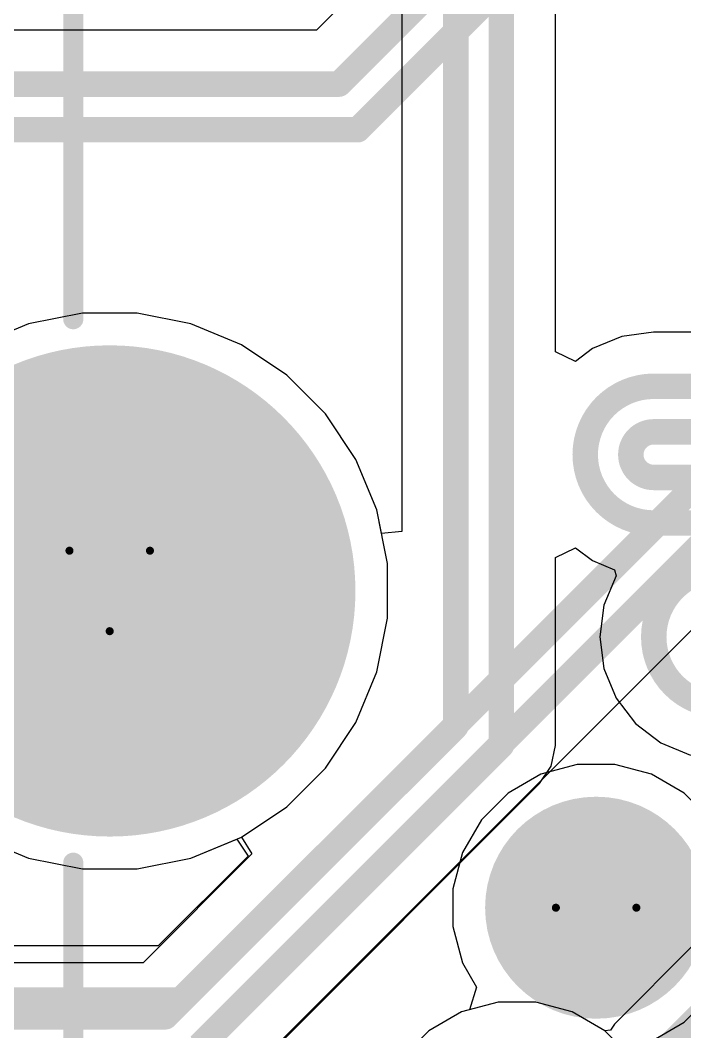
# Model space of a CAD drawing. Header units: inches. Extents: x 0 to 5271, y 0 to 5417.
# Drawn here: x 68.59 to 72.79, y 98.18 to 104.57 of the extents above; entities that cross this region are included whole.
import ezdxf

# ---------------------------------------------------------------- set-up
doc = ezdxf.new("R2010")
doc.units = ezdxf.units.IN
for name, color, linetype in [('Bottom Layer', 5, 'Continuous'), ('Bottom Solder', 6, 'Continuous'), ('Drill Drawing', 1, 'Continuous'), ('L2_GND1', 16, 'Continuous'), ('L3_SIG1', 76, 'Continuous'), ('L4_PWR', 90, 'Continuous'), ('L5_GND2', 156, 'Continuous'), ('L6_SIG2', 130, 'Continuous'), ('L7_GND3', 216, 'Continuous'), ('Multi-Layer', 9, 'Continuous'), ('Pad Holes', 156, 'Continuous'), ('Top Layer', 1, 'Continuous'), ('Top Overlay', 2, 'Continuous'), ('Top Solder', 216, 'Continuous')]:
    doc.layers.add(name, color=color, linetype=linetype)

# ---------------------------------------------------------------- blocks, each defined once
blk = doc.blocks.new('UEA1112C_8HS6_4F_528')
at = {"layer": 'Bottom Layer'}
h = blk.add_hatch(color=5, dxfattribs=at)
edge = h.paths.add_edge_path()
edge.add_arc((3.5, -1.35), 0.65, 0, 360)
h = blk.add_hatch(color=5, dxfattribs=at)
edge = h.paths.add_edge_path()
edge.add_arc((6.57, -3.35), 1.5, 0, 360)
at = {"layer": 'Bottom Solder'}
h = blk.add_hatch(color=6, dxfattribs=at)
edge = h.paths.add_edge_path()
edge.add_arc((3.5, -1.35), 0.7008, 0, 360)
h = blk.add_hatch(color=6, dxfattribs=at)
edge = h.paths.add_edge_path()
edge.add_arc((6.57, -3.35), 1.5508, 0, 360)
at = {"layer": 'L2_GND1'}
h = blk.add_hatch(color=16, dxfattribs=at)
edge = h.paths.add_edge_path()
edge.add_arc((3.5, -1.35), 0.65, 0, 360)
h = blk.add_hatch(color=16, dxfattribs=at)
edge = h.paths.add_edge_path()
edge.add_arc((6.57, -3.35), 1.5, 0, 360)
at = {"layer": 'L3_SIG1'}
h = blk.add_hatch(color=76, dxfattribs=at)
edge = h.paths.add_edge_path()
edge.add_arc((3.5, -1.35), 0.65, 0, 360)
h = blk.add_hatch(color=76, dxfattribs=at)
edge = h.paths.add_edge_path()
edge.add_arc((6.57, -3.35), 1.5, 0, 360)
at = {"layer": 'L4_PWR'}
h = blk.add_hatch(color=90, dxfattribs=at)
edge = h.paths.add_edge_path()
edge.add_arc((3.5, -1.35), 0.65, 0, 360)
h = blk.add_hatch(color=90, dxfattribs=at)
edge = h.paths.add_edge_path()
edge.add_arc((6.57, -3.35), 1.5, 0, 360)
at = {"layer": 'L5_GND2'}
h = blk.add_hatch(color=156, dxfattribs=at)
edge = h.paths.add_edge_path()
edge.add_arc((3.5, -1.35), 0.65, 0, 360)
h = blk.add_hatch(color=156, dxfattribs=at)
edge = h.paths.add_edge_path()
edge.add_arc((6.57, -3.35), 1.5, 0, 360)
at = {"layer": 'L6_SIG2'}
h = blk.add_hatch(color=130, dxfattribs=at)
edge = h.paths.add_edge_path()
edge.add_arc((3.5, -1.35), 0.65, 0, 360)
h = blk.add_hatch(color=130, dxfattribs=at)
edge = h.paths.add_edge_path()
edge.add_arc((6.57, -3.35), 1.5, 0, 360)
at = {"layer": 'L7_GND3'}
h = blk.add_hatch(color=216, dxfattribs=at)
edge = h.paths.add_edge_path()
edge.add_arc((3.5, -1.35), 0.65, 0, 360)
h = blk.add_hatch(color=216, dxfattribs=at)
edge = h.paths.add_edge_path()
edge.add_arc((6.57, -3.35), 1.5, 0, 360)
at = {"layer": 'Multi-Layer'}
h = blk.add_hatch(color=9, dxfattribs=at)
edge = h.paths.add_edge_path()
edge.add_arc((3.5, -1.35), 0.65, 0, 360)
h = blk.add_hatch(color=9, dxfattribs=at)
edge = h.paths.add_edge_path()
edge.add_arc((6.57, -3.35), 1.5, 0, 360)
at = {"layer": 'Pad Holes'}
h = blk.add_hatch(color=7, dxfattribs=at)
edge = h.paths.add_edge_path()
edge.add_arc((3.5, -1.35), 0.35, 0, 360)
h = blk.add_hatch(color=7, dxfattribs=at)
edge = h.paths.add_edge_path()
edge.add_arc((6.57, -3.35), 1.15, 0, 360)
at = {"layer": 'Top Layer'}
h = blk.add_hatch(color=1, dxfattribs=at)
edge = h.paths.add_edge_path()
edge.add_arc((3.5, -1.35), 0.65, 0, 360)
h = blk.add_hatch(color=1, dxfattribs=at)
edge = h.paths.add_edge_path()
edge.add_arc((6.57, -3.35), 1.5, 0, 360)
at = {"layer": 'Top Solder'}
h = blk.add_hatch(color=216, dxfattribs=at)
edge = h.paths.add_edge_path()
edge.add_arc((3.5, -1.35), 0.7008, 0, 360)
h = blk.add_hatch(color=216, dxfattribs=at)
edge = h.paths.add_edge_path()
edge.add_arc((6.57, -3.35), 1.5508, 0, 360)
at = {"layer": 'Top Overlay'}
for points in [[(6.8, 0.6143, 0.127, 0.127, 0), (6.8, -1.6342, 0.127, 0.127, 0)], [(6.8, -5.0657, 0.127, 0.127, 0), (6.8, -12.3296, 0.127, 0.127, 0)]]:
    blk.add_lwpolyline(points, format="xyseb", dxfattribs=at)
for points in [[(6.7682, -1.6342, 0.0635, 0.0635, 1), (6.8317, -1.6342, 0.0635, 0.0635, 1)], [(6.7682, -5.0657, 0.0635, 0.0635, 1), (6.8317, -5.0657, 0.0635, 0.0635, 1)]]:
    blk.add_lwpolyline(points, format="xyseb", close=True, dxfattribs=at)

msp = doc.modelspace()

# ---------------------------------------------------------------- linework, layer by layer
at = {"layer": 'Bottom Layer'}
for p, q in [((70.9993, 107.7898), (70.9993, 101.34)), ((71.9689, 102.4755), (71.9689, 107.4781)), ((68.9833, 102.719), (68.6444, 102.6516)), ((69.3288, 102.719), (68.9833, 102.719)), ((69.6676, 102.6516), (69.3288, 102.719)), ((68.6444, 102.6516), (68.3252, 102.5194)), ((69.9868, 102.5194), (69.6676, 102.6516)), ((72.3888, 102.5718), (72.2025, 102.4947)), ((72.5888, 102.5982), (72.3888, 102.5718)), ((72.5888, 102.5981), (72.5888, 102.5982)), ((72.8412, 102.5981), (72.5888, 102.5981)), ((70.2741, 102.3274), (69.9868, 102.5194)), ((72.0959, 102.4129), (71.9689, 102.4755)), ((72.2025, 102.4947), (72.0959, 102.4129)), ((70.5184, 102.0831), (70.2741, 102.3274)), ((70.7104, 101.7958), (70.5184, 102.0831)), ((70.8426, 101.4766), (70.7104, 101.7958)), ((70.8723, 101.3274), (70.8426, 101.4766)), ((70.9993, 101.34), (70.8723, 101.3274)), ((71.9689, 101.1755), (72.0959, 101.2381)), ((72.0959, 101.2381), (72.2025, 101.1564)), ((71.9689, 99.9896), (71.9689, 101.1755)), ((72.2025, 101.1564), (72.342, 101.0985)), ((72.342, 101.0985), (72.3522, 101.0607)), ((72.3522, 101.0607), (72.275, 100.8744)), ((72.275, 100.8744), (72.2486, 100.6744)), ((72.2486, 100.6744), (72.275, 100.4744)), ((72.275, 100.4744), (72.3522, 100.288)), ((72.3522, 100.288), (72.475, 100.128)), ((72.475, 100.128), (72.635, 100.0052)), ((71.943, 99.8592), (71.9689, 99.9896)), ((72.635, 100.0052), (72.8213, 99.928)), ((71.8691, 99.7486), (71.943, 99.8592)), ((69.8679, 97.7473), (71.8691, 99.7486)), ((71.8691, 99.7486), (71.8691, 99.7486)), ((68.3252, 99.4106), (68.6444, 99.2784)), ((69.6676, 99.2784), (69.9868, 99.4106)), ((69.9868, 99.4106), (70.0535, 99.3043)), ((68.6444, 99.2784), (68.9833, 99.211)), ((69.3288, 99.211), (69.6676, 99.2784)), ((70.0535, 99.3043), (69.3664, 98.6171)), ((68.9833, 99.211), (69.3288, 99.211)), ((72.8412, 98.7297), (72.3411, 98.2296)), ((69.3664, 98.6171), (65.0157, 98.6171)), ((71.607, 98.369), (71.3771, 98.3074)), ((71.8451, 98.369), (71.607, 98.369)), ((72.075, 98.3074), (71.8451, 98.369)), ((71.3771, 98.3074), (71.171, 98.1884)), ((72.2811, 98.1884), (72.075, 98.3074)), ((72.3411, 98.2296), (72.3159, 98.1918)), ((71.171, 98.1884), (71.0027, 98.0201)), ((72.3159, 98.1918), (72.2811, 98.1884))]:
    msp.add_line(p, q, dxfattribs=at)
for points in [[(71.3402, 100.1088, 0.1608, 0.1608, 0), (71.3402, 107.7898, 0.1608, 0.1608, 0)], [(71.628, 99.9896, 0.1608, 0.1608, 0), (71.628, 107.6706, 0.1608, 0.1608, 0)], [(72.5888, 101.3938, 0.1608, 0.1608, -1), (72.5888, 102.2572, 0.1608, 0.1608, 0)], [(72.5888, 102.2572, 0.1608, 0.1608, 0), (73.0213, 102.2572, 0.1608, 0.1608, 0)], [(72.5888, 101.6816, 0.1608, 0.1608, -1), (72.5888, 101.9694, 0.1608, 0.1608, 0)], [(72.5888, 101.9694, 0.1608, 0.1608, 0), (73.0213, 101.9694, 0.1608, 0.1608, 0)], [(72.5888, 101.6816, 0.1608, 0.1608, 0), (73.2922, 101.6816, 0.1608, 0.1608, 0)], [(72.5888, 101.3938, 0.1608, 0.1608, 0), (73.2922, 101.3938, 0.1608, 0.1608, 0)], [(73.0213, 100.2427, 0.1608, 0.1608, -1), (73.0213, 101.1061, 0.1608, 0.1608, 0)], [(69.5076, 98.2762, 0.1608, 0.1608, 0), (71.3402, 100.1088, 0.1608, 0.1608, 0)], [(69.6268, 97.9884, 0.1608, 0.1608, 0), (71.628, 99.9896, 0.1608, 0.1608, 0)], [(72.5822, 97.9885, 0.1608, 0.1608, 0), (73.1821, 98.5884, 0.1608, 0.1608, 0)], [(65.0157, 98.2762, 0.1608, 0.1608, 0), (69.5076, 98.2762, 0.1608, 0.1608, 0)]]:
    msp.add_lwpolyline(points, format="xyseb", dxfattribs=at)
for points in [[(72.5486, 102.2572, 0.0804, 0.0804, 1), (72.629, 102.2572, 0.0804, 0.0804, 1)], [(72.5486, 102.2572, 0.0804, 0.0804, 1), (72.629, 102.2572, 0.0804, 0.0804, 1)], [(72.5486, 101.9694, 0.0804, 0.0804, 1), (72.629, 101.9694, 0.0804, 0.0804, 1)], [(72.5486, 101.9694, 0.0804, 0.0804, 1), (72.629, 101.9694, 0.0804, 0.0804, 1)], [(72.5486, 101.6816, 0.0804, 0.0804, 1), (72.629, 101.6816, 0.0804, 0.0804, 1)], [(72.5486, 101.6816, 0.0804, 0.0804, 1), (72.629, 101.6816, 0.0804, 0.0804, 1)], [(72.5486, 101.3938, 0.0804, 0.0804, 1), (72.629, 101.3938, 0.0804, 0.0804, 1)], [(72.5486, 101.3938, 0.0804, 0.0804, 1), (72.629, 101.3938, 0.0804, 0.0804, 1)], [(71.3, 100.1088, 0.0804, 0.0804, 1), (71.3804, 100.1088, 0.0804, 0.0804, 1)], [(71.3, 100.1088, 0.0804, 0.0804, 1), (71.3804, 100.1088, 0.0804, 0.0804, 1)], [(71.5878, 99.9896, 0.0804, 0.0804, 1), (71.6682, 99.9896, 0.0804, 0.0804, 1)], [(71.5878, 99.9896, 0.0804, 0.0804, 1), (71.6682, 99.9896, 0.0804, 0.0804, 1)], [(69.4674, 98.2762, 0.0804, 0.0804, 1), (69.5478, 98.2762, 0.0804, 0.0804, 1)], [(69.4674, 98.2762, 0.0804, 0.0804, 1), (69.5478, 98.2762, 0.0804, 0.0804, 1)]]:
    msp.add_lwpolyline(points, format="xyseb", close=True, dxfattribs=at)
at = {"layer": 'Drill Drawing'}
for points in [[(68.902, 101.219, 0.0508, 0.0508, 0), (69.41, 101.219, 0.0508, 0.0508, 0)], [(68.902, 101.219, 0.0508, 0.0508, 0), (69.156, 100.711, 0.0508, 0.0508, 0)], [(69.156, 100.711, 0.0508, 0.0508, 0), (69.41, 101.219, 0.0508, 0.0508, 0)]]:
    msp.add_lwpolyline(points, format="xyseb", dxfattribs=at)
for points in [[(68.8893, 101.219, 0.0254, 0.0254, 1), (68.9147, 101.219, 0.0254, 0.0254, 1)], [(68.8893, 101.219, 0.0254, 0.0254, 1), (68.9147, 101.219, 0.0254, 0.0254, 1)], [(69.3973, 101.219, 0.0254, 0.0254, 1), (69.4227, 101.219, 0.0254, 0.0254, 1)], [(69.3973, 101.219, 0.0254, 0.0254, 1), (69.4227, 101.219, 0.0254, 0.0254, 1)], [(69.1433, 100.711, 0.0254, 0.0254, 1), (69.1687, 100.711, 0.0254, 0.0254, 1)], [(69.1433, 100.711, 0.0254, 0.0254, 1), (69.1687, 100.711, 0.0254, 0.0254, 1)], [(72.48, 98.965, 0.0508, 0.0508, 1), (71.972, 98.965, 0.0508, 0.0508, 1)], [(71.9593, 98.965, 0.0254, 0.0254, 1), (71.9847, 98.965, 0.0254, 0.0254, 1)], [(72.4673, 98.965, 0.0254, 0.0254, 1), (72.4927, 98.965, 0.0254, 0.0254, 1)]]:
    msp.add_lwpolyline(points, format="xyseb", close=True, dxfattribs=at)
at = {"layer": 'L2_GND1'}
for p, q in [((72.107, 99.869), (71.8771, 99.8074)), ((72.345, 99.869), (72.107, 99.869)), ((72.5749, 99.8074), (72.345, 99.869)), ((71.8771, 99.8074), (71.6709, 99.6884)), ((72.7811, 99.6884), (72.5749, 99.8074)), ((71.6709, 99.6884), (71.5026, 99.5201)), ((72.9494, 99.5201), (72.7811, 99.6884)), ((71.5026, 99.5201), (71.3836, 99.3139)), ((71.3836, 99.3139), (71.322, 99.084)), ((71.322, 99.084), (71.322, 98.846)), ((71.322, 98.846), (71.3836, 98.6161)), ((71.3836, 98.6161), (71.4713, 98.4642)), ((71.4713, 98.4642), (71.4263, 98.3206)), ((72.7811, 98.2416), (72.9494, 98.4099)), ((71.3771, 98.3074), (71.171, 98.1884)), ((71.4263, 98.3206), (71.3771, 98.3074)), ((72.5749, 98.1226), (72.7811, 98.2416)), ((71.171, 98.1884), (71.0027, 98.0201))]:
    msp.add_line(p, q, dxfattribs=at)
at = {"layer": 'L3_SIG1'}
for p, q in [((68.9833, 102.719), (68.6444, 102.6516)), ((69.3288, 102.719), (68.9833, 102.719)), ((69.6676, 102.6516), (69.3288, 102.719)), ((68.6444, 102.6516), (68.3252, 102.5194)), ((69.9868, 102.5194), (69.6676, 102.6516)), ((70.2741, 102.3274), (69.9868, 102.5194)), ((70.5184, 102.0831), (70.2741, 102.3274)), ((70.7104, 101.7958), (70.5184, 102.0831)), ((70.8426, 101.4766), (70.7104, 101.7958)), ((70.91, 101.1378), (70.8426, 101.4766)), ((70.91, 100.7923), (70.91, 101.1378)), ((70.8426, 100.4534), (70.91, 100.7923)), ((70.7104, 100.1342), (70.8426, 100.4534)), ((70.5184, 99.8469), (70.7104, 100.1342)), ((70.2741, 99.6026), (70.5184, 99.8469)), ((69.9868, 99.4106), (70.2741, 99.6026)), ((68.3252, 99.4106), (68.6444, 99.2784)), ((69.6676, 99.2784), (69.9868, 99.4106)), ((68.6444, 99.2784), (68.9833, 99.211)), ((69.3288, 99.211), (69.6676, 99.2784)), ((68.9833, 99.211), (69.3288, 99.211)), ((71.607, 98.369), (71.3771, 98.3074)), ((71.8451, 98.369), (71.607, 98.369)), ((72.075, 98.3074), (71.8451, 98.369)), ((71.3771, 98.3074), (71.171, 98.1884)), ((72.2811, 98.1884), (72.075, 98.3074)), ((71.171, 98.1884), (71.0027, 98.0201)), ((72.4494, 98.0201), (72.2811, 98.1884))]:
    msp.add_line(p, q, dxfattribs=at)
at = {"layer": 'L4_PWR'}
for p, q in [((68.9833, 102.719), (68.6444, 102.6516)), ((69.3288, 102.719), (68.9833, 102.719)), ((69.6676, 102.6516), (69.3288, 102.719)), ((68.6444, 102.6516), (68.3252, 102.5194)), ((69.9868, 102.5194), (69.6676, 102.6516)), ((70.2741, 102.3274), (69.9868, 102.5194)), ((70.5184, 102.0831), (70.2741, 102.3274)), ((70.7104, 101.7958), (70.5184, 102.0831)), ((70.8426, 101.4766), (70.7104, 101.7958)), ((70.91, 101.1378), (70.8426, 101.4766)), ((70.91, 100.7923), (70.91, 101.1378)), ((70.8426, 100.4534), (70.91, 100.7923)), ((70.7104, 100.1342), (70.8426, 100.4534)), ((70.5184, 99.8469), (70.7104, 100.1342)), ((70.2741, 99.6026), (70.5184, 99.8469)), ((72.107, 99.869), (71.8771, 99.8074)), ((72.345, 99.869), (72.107, 99.869)), ((72.5749, 99.8074), (72.345, 99.869)), ((71.8771, 99.8074), (71.6709, 99.6884)), ((72.7811, 99.6884), (72.5749, 99.8074)), ((71.6709, 99.6884), (71.5026, 99.5201)), ((72.9494, 99.5201), (72.7811, 99.6884)), ((69.9868, 99.4106), (70.2741, 99.6026)), ((71.5026, 99.5201), (71.3836, 99.3139)), ((68.3252, 99.4106), (68.6444, 99.2784)), ((69.6676, 99.2784), (69.9868, 99.4106)), ((71.3836, 99.3139), (71.322, 99.084)), ((68.6444, 99.2784), (68.9833, 99.211)), ((69.3288, 99.211), (69.6676, 99.2784)), ((68.9833, 99.211), (69.3288, 99.211)), ((71.322, 99.084), (71.322, 98.846)), ((71.322, 98.846), (71.3836, 98.6161)), ((71.3836, 98.6161), (71.4713, 98.4642)), ((71.4713, 98.4642), (71.4263, 98.3206)), ((72.7811, 98.2416), (72.9494, 98.4099)), ((71.3771, 98.3074), (71.171, 98.1884)), ((71.4263, 98.3206), (71.3771, 98.3074)), ((72.5749, 98.1226), (72.7811, 98.2416)), ((71.171, 98.1884), (71.0027, 98.0201))]:
    msp.add_line(p, q, dxfattribs=at)
at = {"layer": 'L5_GND2'}
for p, q in [((68.9833, 102.719), (68.6444, 102.6516)), ((69.3288, 102.719), (68.9833, 102.719)), ((69.6676, 102.6516), (69.3288, 102.719)), ((68.6444, 102.6516), (68.3252, 102.5194)), ((69.9868, 102.5194), (69.6676, 102.6516)), ((70.2741, 102.3274), (69.9868, 102.5194)), ((70.5184, 102.0831), (70.2741, 102.3274)), ((70.7104, 101.7958), (70.5184, 102.0831)), ((70.8426, 101.4766), (70.7104, 101.7958)), ((70.91, 101.1378), (70.8426, 101.4766)), ((70.91, 100.7923), (70.91, 101.1378)), ((70.8426, 100.4534), (70.91, 100.7923)), ((70.7104, 100.1342), (70.8426, 100.4534)), ((70.5184, 99.8469), (70.7104, 100.1342)), ((70.2741, 99.6026), (70.5184, 99.8469)), ((69.9868, 99.4106), (70.2741, 99.6026)), ((68.3252, 99.4106), (68.6444, 99.2784)), ((69.6676, 99.2784), (69.9868, 99.4106)), ((68.6444, 99.2784), (68.9833, 99.211)), ((69.3288, 99.211), (69.6676, 99.2784)), ((68.9833, 99.211), (69.3288, 99.211)), ((71.607, 98.369), (71.3771, 98.3074)), ((71.8451, 98.369), (71.607, 98.369)), ((72.075, 98.3074), (71.8451, 98.369)), ((71.3771, 98.3074), (71.171, 98.1884)), ((72.2811, 98.1884), (72.075, 98.3074)), ((71.171, 98.1884), (71.0027, 98.0201)), ((72.4494, 98.0201), (72.2811, 98.1884))]:
    msp.add_line(p, q, dxfattribs=at)
at = {"layer": 'L6_SIG2'}
for p, q in [((68.9833, 102.719), (68.6444, 102.6516)), ((69.3288, 102.719), (68.9833, 102.719)), ((69.6676, 102.6516), (69.3288, 102.719)), ((68.6444, 102.6516), (68.3252, 102.5194)), ((69.9868, 102.5194), (69.6676, 102.6516)), ((70.2741, 102.3274), (69.9868, 102.5194)), ((70.5184, 102.0831), (70.2741, 102.3274)), ((70.7104, 101.7958), (70.5184, 102.0831)), ((70.8426, 101.4766), (70.7104, 101.7958)), ((70.91, 101.1378), (70.8426, 101.4766)), ((70.91, 100.7923), (70.91, 101.1378)), ((70.8426, 100.4534), (70.91, 100.7923)), ((70.7104, 100.1342), (70.8426, 100.4534)), ((70.5184, 99.8469), (70.7104, 100.1342)), ((70.2741, 99.6026), (70.5184, 99.8469)), ((69.9868, 99.4106), (70.2741, 99.6026)), ((68.3252, 99.4106), (68.6444, 99.2784)), ((69.6676, 99.2784), (69.9868, 99.4106)), ((68.6444, 99.2784), (68.9833, 99.211)), ((69.3288, 99.211), (69.6676, 99.2784)), ((68.9833, 99.211), (69.3288, 99.211)), ((71.607, 98.369), (71.3771, 98.3074)), ((71.8451, 98.369), (71.607, 98.369)), ((72.075, 98.3074), (71.8451, 98.369)), ((71.3771, 98.3074), (71.171, 98.1884)), ((72.2811, 98.1884), (72.075, 98.3074)), ((71.171, 98.1884), (71.0027, 98.0201)), ((72.4494, 98.0201), (72.2811, 98.1884))]:
    msp.add_line(p, q, dxfattribs=at)
at = {"layer": 'L7_GND3'}
for p, q in [((68.9833, 102.719), (68.6444, 102.6516)), ((69.3288, 102.719), (68.9833, 102.719)), ((69.6676, 102.6516), (69.3288, 102.719)), ((68.6444, 102.6516), (68.3252, 102.5194)), ((69.9868, 102.5194), (69.6676, 102.6516)), ((70.2741, 102.3274), (69.9868, 102.5194)), ((70.5184, 102.0831), (70.2741, 102.3274)), ((70.7104, 101.7958), (70.5184, 102.0831)), ((70.8426, 101.4766), (70.7104, 101.7958)), ((70.91, 101.1378), (70.8426, 101.4766)), ((70.91, 100.7923), (70.91, 101.1378)), ((70.8426, 100.4534), (70.91, 100.7923)), ((70.7104, 100.1342), (70.8426, 100.4534)), ((70.5184, 99.8469), (70.7104, 100.1342)), ((70.2741, 99.6026), (70.5184, 99.8469)), ((69.9868, 99.4106), (70.2741, 99.6026)), ((68.3252, 99.4106), (68.6444, 99.2784)), ((69.6676, 99.2784), (69.9868, 99.4106)), ((68.6444, 99.2784), (68.9833, 99.211)), ((69.3288, 99.211), (69.6676, 99.2784)), ((68.9833, 99.211), (69.3288, 99.211)), ((71.607, 98.369), (71.3771, 98.3074)), ((71.8451, 98.369), (71.607, 98.369)), ((72.075, 98.3074), (71.8451, 98.369)), ((71.3771, 98.3074), (71.171, 98.1884)), ((72.2811, 98.1884), (72.075, 98.3074)), ((71.171, 98.1884), (71.0027, 98.0201)), ((72.4494, 98.0201), (72.2811, 98.1884))]:
    msp.add_line(p, q, dxfattribs=at)
at = {"layer": 'Top Layer'}
for p, q in [((71.334, 105.3779), (70.4618, 104.5057)), ((70.1626, 104.5057), (67.4205, 104.5057)), ((70.4618, 104.5057), (70.1626, 104.5057)), ((70.1626, 104.5057), (70.1626, 104.5057)), ((69.9641, 97.8537), (73.9466, 101.8363)), ((68.3252, 99.4106), (68.6444, 99.2784)), ((69.6676, 99.2784), (69.9582, 99.3988)), ((69.9582, 99.3988), (70.0302, 99.2911)), ((68.6444, 99.2784), (68.9833, 99.211)), ((69.3288, 99.211), (69.6676, 99.2784)), ((70.0302, 99.2911), (69.4626, 98.7235)), ((68.9833, 99.211), (69.3288, 99.211)), ((69.4626, 98.7235), (66.9325, 98.7235)), ((71.607, 98.369), (71.3771, 98.3074)), ((71.8451, 98.369), (71.607, 98.369)), ((72.075, 98.3074), (71.8451, 98.369)), ((71.3771, 98.3074), (71.171, 98.1884)), ((72.2811, 98.1884), (72.075, 98.3074)), ((71.171, 98.1884), (71.0027, 98.0201)), ((72.4494, 98.0201), (72.2811, 98.1884))]:
    msp.add_line(p, q, dxfattribs=at)
for points in [[(70.603, 104.1648, 0.1608, 0.1608, 0), (71.5751, 105.1369, 0.1608, 0.1608, 0)], [(70.7222, 103.877, 0.1608, 0.1608, 0), (71.6943, 104.8491, 0.1608, 0.1608, 0)], [(58.175, 104.1648, 0.1608, 0.1608, 0), (70.1626, 104.1648, 0.1608, 0.1608, 0)], [(70.1626, 104.1648, 0.1608, 0.1608, 0), (70.603, 104.1648, 0.1608, 0.1608, 0)], [(58.175, 103.877, 0.1608, 0.1608, 0), (70.7222, 103.877, 0.1608, 0.1608, 0)], [(69.6038, 98.3826, 0.1608, 0.1608, 0), (73.6862, 102.465, 0.1608, 0.1608, 0)], [(69.723, 98.0948, 0.1608, 0.1608, 0), (73.8054, 102.1772, 0.1608, 0.1608, 0)], [(66.9325, 98.3826, 0.1608, 0.1608, 0), (69.6038, 98.3826, 0.1608, 0.1608, 0)]]:
    msp.add_lwpolyline(points, format="xyseb", dxfattribs=at)
for points in [[(70.1224, 104.1648, 0.0804, 0.0804, 1), (70.2028, 104.1648, 0.0804, 0.0804, 1)], [(70.1224, 104.1648, 0.0804, 0.0804, 1), (70.2028, 104.1648, 0.0804, 0.0804, 1)], [(70.5628, 104.1648, 0.0804, 0.0804, 1), (70.6432, 104.1648, 0.0804, 0.0804, 1)], [(70.5628, 104.1648, 0.0804, 0.0804, 1), (70.6432, 104.1648, 0.0804, 0.0804, 1)], [(70.682, 103.877, 0.0804, 0.0804, 1), (70.7624, 103.877, 0.0804, 0.0804, 1)], [(70.682, 103.877, 0.0804, 0.0804, 1), (70.7624, 103.877, 0.0804, 0.0804, 1)], [(69.5636, 98.3826, 0.0804, 0.0804, 1), (69.644, 98.3826, 0.0804, 0.0804, 1)], [(69.5636, 98.3826, 0.0804, 0.0804, 1), (69.644, 98.3826, 0.0804, 0.0804, 1)]]:
    msp.add_lwpolyline(points, format="xyseb", close=True, dxfattribs=at)

# ---------------------------------------------------------------- block references
at = {"rotation": 180}
msp.add_blockref('UEA1112C_8HS6_4F_528', (75.726, 97.615), dxfattribs=at)

doc.saveas('drawing.dxf')
